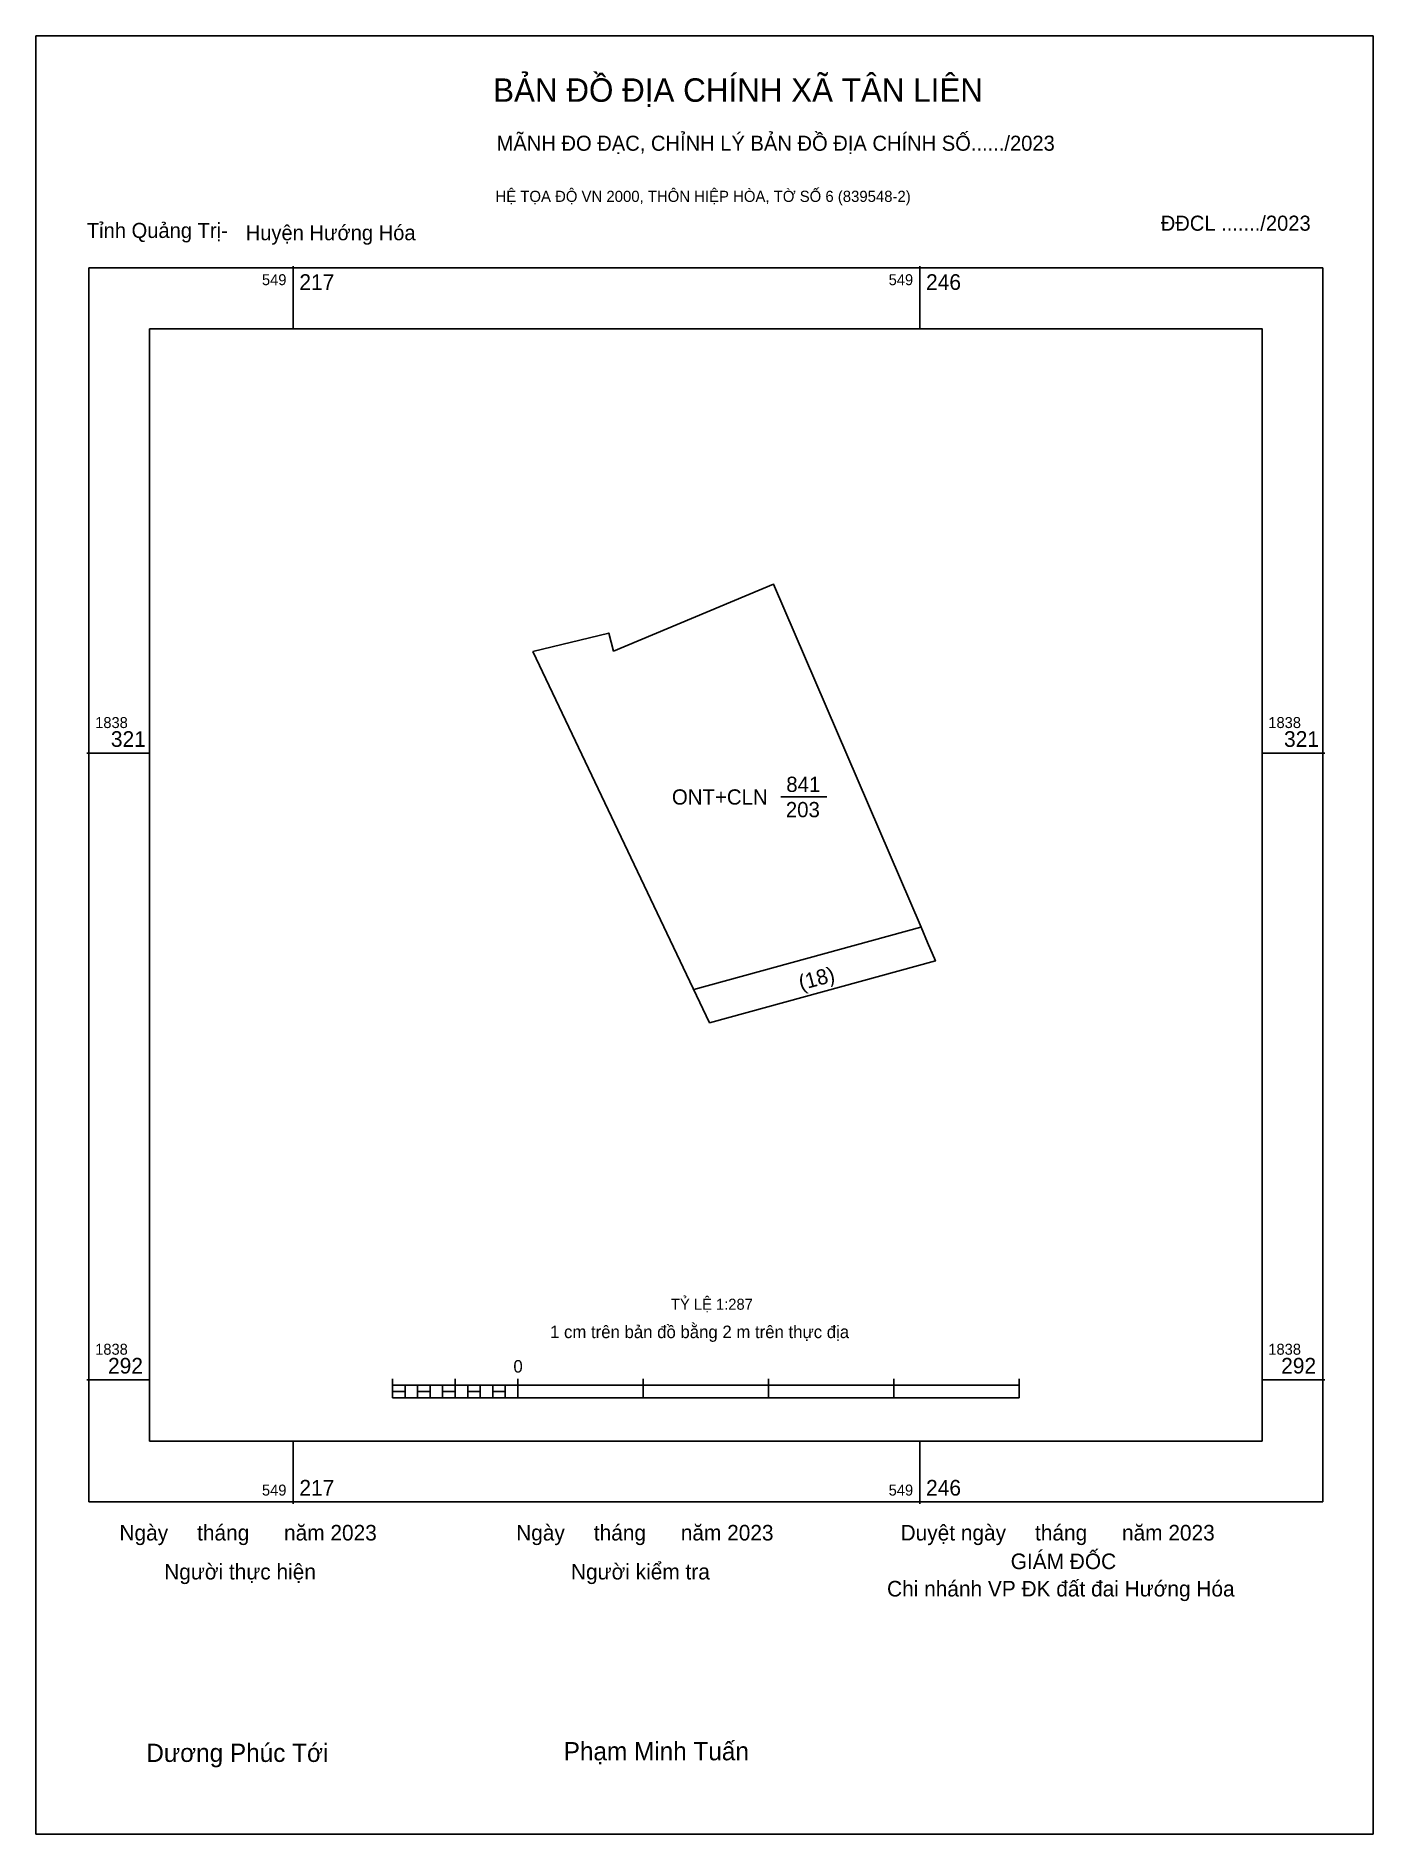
# Model space of a CAD drawing. Extents: x 549206 to 549267.4, y 1838272 to 1838354.6.
import ezdxf

# ---------------------------------------------------------------- set-up
doc = ezdxf.new("R2010")
doc.units = 0
for name, color, linetype in [('Level 10', 7, 'Continuous'), ('Level 13', 7, 'Continuous'), ('Level 15', 7, 'Continuous'), ('Level 6', 7, 'Continuous'), ('Level 62', 7, 'Continuous'), ('Level 63', 7, 'Continuous'), ('Level 9', 7, 'Continuous')]:
    doc.layers.add(name, color=color, linetype=linetype)

msp = doc.modelspace()

# ---------------------------------------------------------------- linework, layer by layer
at = {"layer": 'Level 10'}
msp.add_lwpolyline([(549228.8, 1838326.33), (549232.29, 1838327.17), (549232.51, 1838326.34), (549239.85, 1838329.42), (549246.63, 1838313.66), (549246.925, 1838312.968), (549247.287, 1838312.119), (549236.92, 1838309.28)], close=True, dxfattribs=at)
at = {"layer": 'Level 15'}
msp.add_lwpolyline([(549205.994, 1838354.582), (549267.38, 1838354.582), (549267.38, 1838272.032), (549205.994, 1838272.032)], close=True, dxfattribs=at)
at = {"layer": 'Level 6'}
msp.add_lwpolyline([(549236.197, 1838310.81), (549246.626, 1838313.66)], dxfattribs=at)
at = {"layer": 'Level 62'}
msp.add_lwpolyline([(549211.213, 1838341.143), (549262.286, 1838341.143), (549262.286, 1838290.071), (549211.213, 1838290.071)], close=True, dxfattribs=at)
at = {"layer": 'Level 63'}
for p, q in [((549217.8, 1838344.021), (549217.8, 1838341.143)), ((549246.571, 1838344.021), (549246.571, 1838341.143)), ((549208.336, 1838321.657), (549211.213, 1838321.657)), ((549262.286, 1838321.657), (549265.163, 1838321.657)), ((549208.336, 1838292.886), (549211.213, 1838292.886)), ((549222.364, 1838292.929), (549222.364, 1838292.066)), ((549222.364, 1838292.641), (549251.135, 1838292.641)), ((549222.939, 1838292.641), (549222.939, 1838292.066)), ((549223.514, 1838292.641), (549223.514, 1838292.066)), ((549224.09, 1838292.641), (549224.09, 1838292.066)), ((549224.665, 1838292.641), (549224.665, 1838292.066)), ((549225.241, 1838292.929), (549225.241, 1838292.066)), ((549225.241, 1838292.641), (549225.241, 1838292.066)), ((549225.816, 1838292.641), (549225.816, 1838292.066)), ((549226.392, 1838292.641), (549226.392, 1838292.066)), ((549226.967, 1838292.641), (549226.967, 1838292.066)), ((549227.542, 1838292.641), (549227.542, 1838292.066)), ((549228.118, 1838292.929), (549228.118, 1838292.066)), ((549228.118, 1838292.641), (549228.118, 1838292.066)), ((549233.872, 1838292.929), (549233.872, 1838292.066)), ((549239.626, 1838292.929), (549239.626, 1838292.066)), ((549245.381, 1838292.929), (549245.381, 1838292.066)), ((549251.135, 1838292.929), (549251.135, 1838292.066)), ((549262.286, 1838292.886), (549265.163, 1838292.886)), ((549222.364, 1838292.066), (549251.135, 1838292.066)), ((549217.8, 1838290.071), (549217.8, 1838287.194)), ((549246.571, 1838290.071), (549246.571, 1838287.194))]:
    msp.add_line(p, q, dxfattribs=at)
for points in [[(549208.426, 1838343.931), (549265.073, 1838343.931), (549265.073, 1838287.284), (549208.426, 1838287.284)], [(549222.364, 1838292.353), (549222.939, 1838292.353), (549222.939, 1838292.066), (549222.364, 1838292.066)], [(549222.364, 1838292.353), (549222.939, 1838292.353), (549222.939, 1838292.066), (549222.364, 1838292.066)], [(549223.514, 1838292.353), (549224.09, 1838292.353), (549224.09, 1838292.066), (549223.514, 1838292.066)], [(549224.665, 1838292.353), (549225.241, 1838292.353), (549225.241, 1838292.066), (549224.665, 1838292.066)], [(549225.816, 1838292.353), (549226.392, 1838292.353), (549226.392, 1838292.066), (549225.816, 1838292.066)], [(549226.967, 1838292.353), (549227.542, 1838292.353), (549227.542, 1838292.066), (549226.967, 1838292.066)]]:
    msp.add_lwpolyline(points, close=True, dxfattribs=at)
at = {"layer": 'Level 9'}
msp.add_line((549240.19, 1838319.644), (549242.299, 1838319.644), dxfattribs=at)

# ---------------------------------------------------------------- texts
at = {"layer": 'Level 13'}
for s, p in [('841', (549240.442, 1838319.875)), ('ONT+CLN', (549235.191, 1838319.294)), ('203', (549240.421, 1838318.714))]:
    msp.add_text(s, height=0.7, dxfattribs=at).set_placement(p)
at = {"layer": 'Level 6'}
msp.add_text('TỶ LỆ 1:287', height=0.50578, dxfattribs=at).set_placement((549235.147, 1838296.102))
at = {"layer": 'Level 63'}
for s, height, p in [('BẢN ĐỒ ĐỊA CHÍNH XÃ TÂN LIÊN', 1.07711, (549226.982, 1838351.56)), ('MÃNH ĐO ĐẠC, CHỈNH LÝ BẢN ĐỒ ĐỊA CHÍNH SỐ....../2023', 0.69114, (549227.142, 1838349.312)), ('HỆ TỌA ĐỘ VN 2000, THÔN HIỆP HÒA, TỜ SỐ 6 (839548-2)', 0.51163, (549227.09, 1838346.963)), ('549', 0.5035, (549216.37, 1838343.14)), ('217', 0.7193, (549218.088, 1838342.924)), ('549', 0.5035, (549245.142, 1838343.14)), ('246', 0.7193, (549246.859, 1838342.924)), ('1838', 0.5035, (549208.713, 1838322.808)), ('321', 0.7193, (549209.434, 1838321.945)), ('1838', 0.5035, (549262.573, 1838322.808)), ('321', 0.7193, (549263.294, 1838321.945)), ('1 cm trên bản đồ bằng 2 m trên thực địa', 0.57543, (549229.595, 1838294.799)), ('1838', 0.5035, (549208.713, 1838294.037)), ('292', 0.7193, (549209.302, 1838293.173)), ('0', 0.575, (549227.914, 1838293.217)), ('1838', 0.5035, (549262.573, 1838294.037)), ('292', 0.7193, (549263.162, 1838293.173)), ('549', 0.5035, (549216.37, 1838287.571)), ('217', 0.7193, (549218.088, 1838287.571)), ('549', 0.5035, (549245.142, 1838287.571)), ('246', 0.7193, (549246.859, 1838287.571)), ('Ngày     tháng      năm 2023', 0.71593, (549209.827, 1838285.509)), ('Ngày     tháng      năm 2023', 0.71593, (549228.041, 1838285.509)), ('Duyệt ngày     tháng      năm 2023', 0.71593, (549245.689, 1838285.509)), ('GIÁM ĐỐC', 0.7159, (549250.745, 1838284.194)), ('Người thực hiện', 0.71593, (549211.882, 1838283.719)), ('Người kiểm tra', 0.71593, (549230.557, 1838283.719)), ('Chi nhánh VP ĐK đất đai Hướng Hóa', 0.71593, (549245.068, 1838282.938)), ('Dương Phúc Tới', 0.83506, (549211.061, 1838275.343)), ('Phạm Minh Tuấn', 0.83506, (549230.223, 1838275.418))]:
    msp.add_text(s, height=height, dxfattribs=at).set_placement(p)
msp.add_text('(18)', height=0.7, rotation=15.14764, dxfattribs=at).set_placement((549241.118, 1838310.761))
at = {"layer": 'Level 9'}
for s, p in [('Tỉnh Quảng Trị-', (549208.329, 1838345.308)), ('Huyện Hướng Hóa', (549215.622, 1838345.204)), ('ĐĐCL ......./2023', (549257.633, 1838345.641))]:
    msp.add_text(s, height=0.69114, dxfattribs=at).set_placement(p)

doc.saveas('drawing.dxf')
